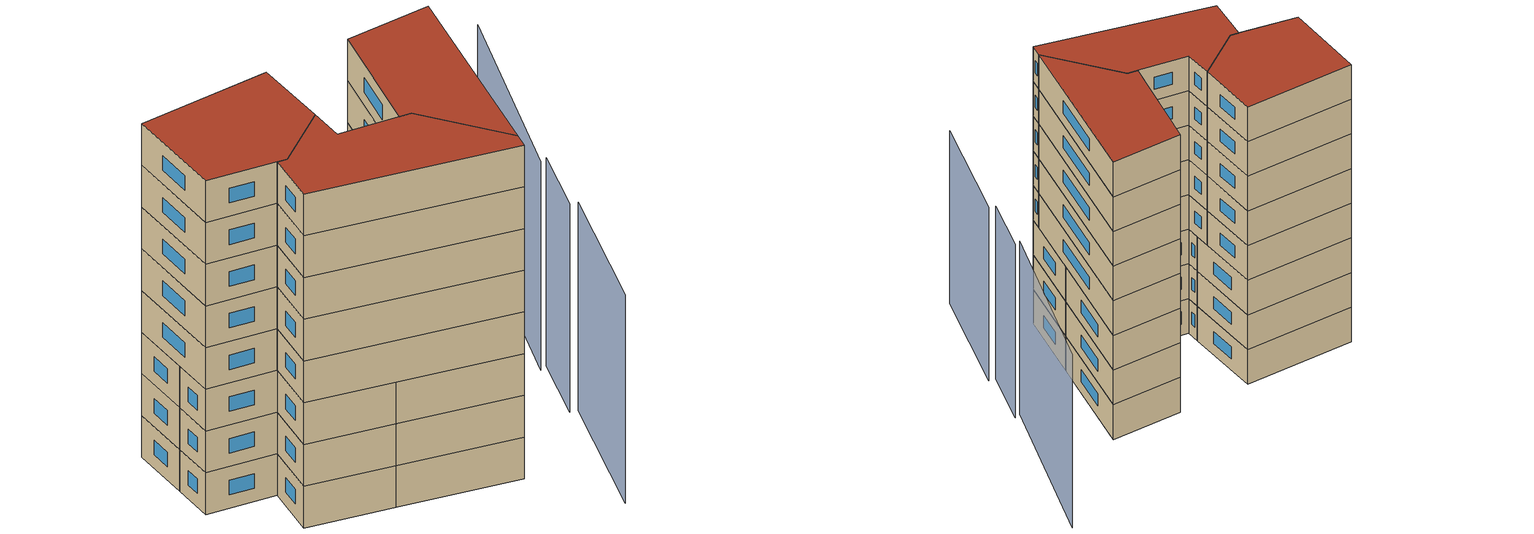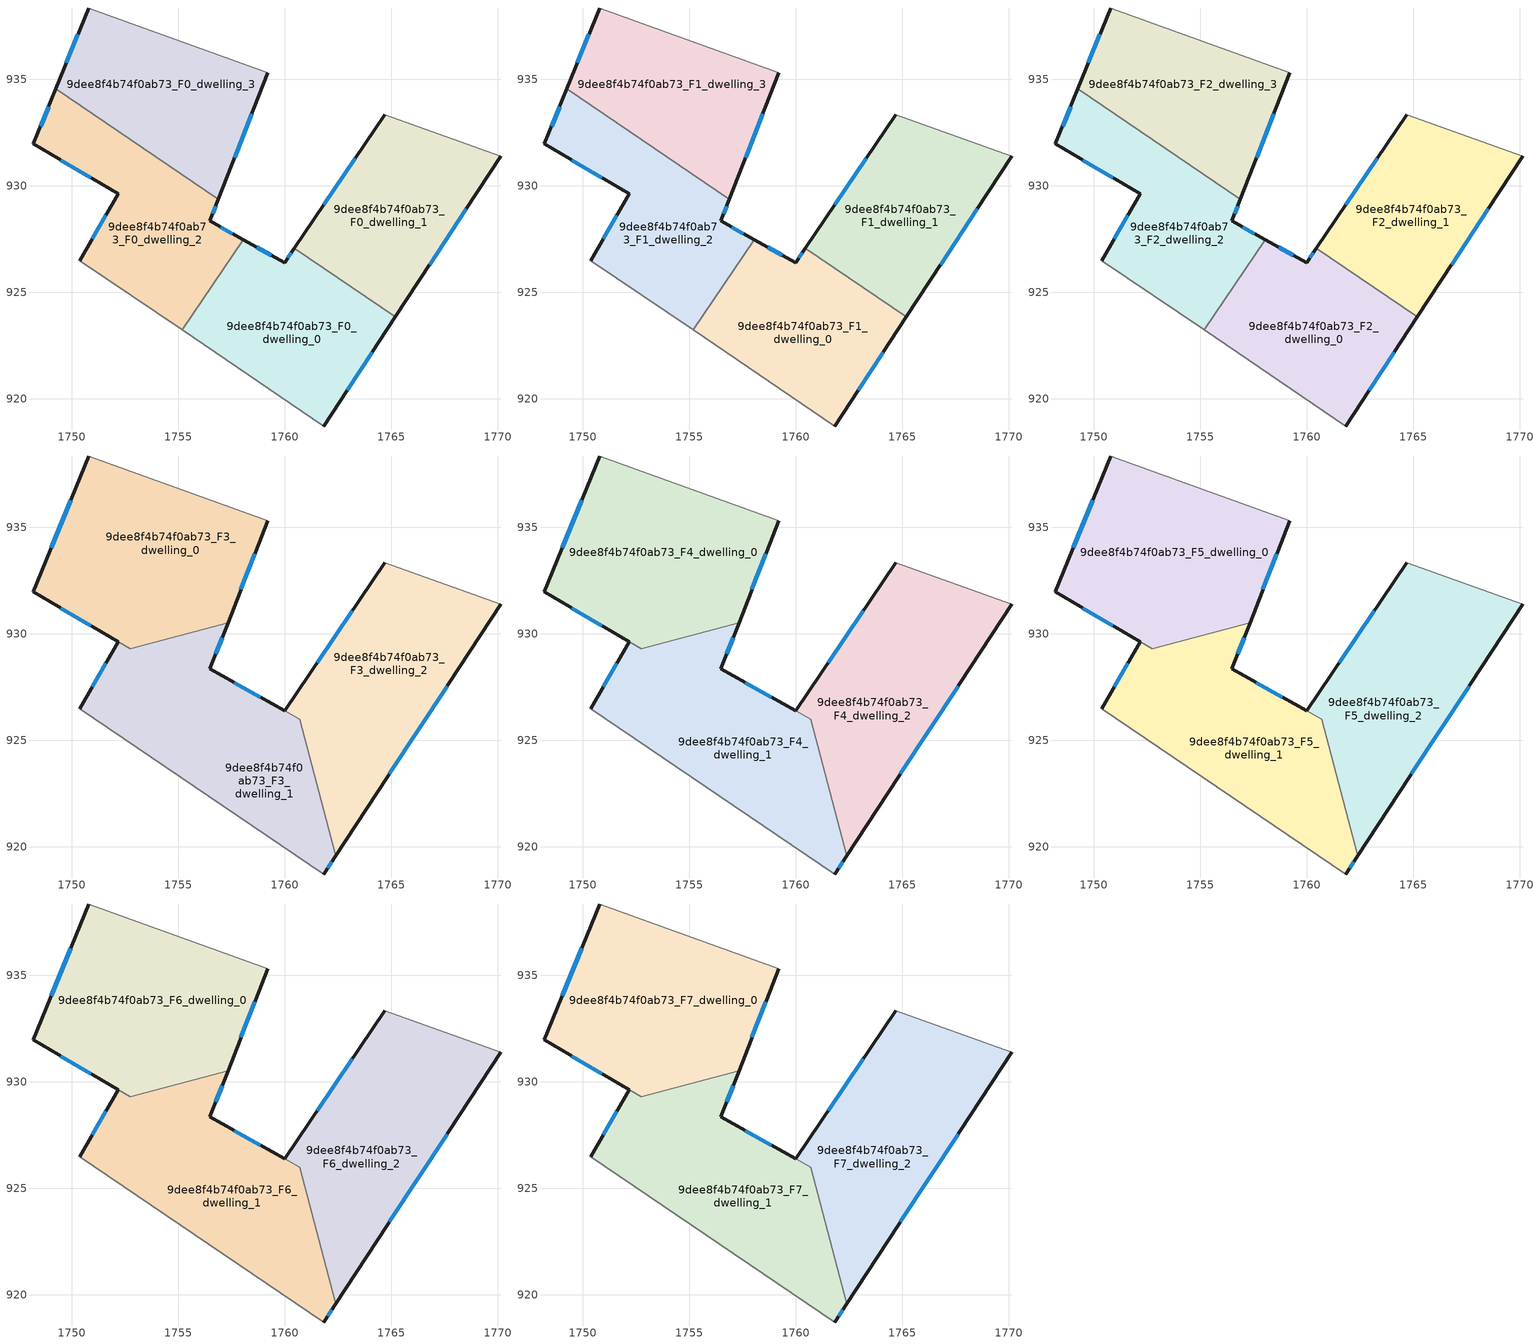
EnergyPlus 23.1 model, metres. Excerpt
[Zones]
9dee8f4b74f0ab73_F0_dwelling_0
 floor ground (EU_floor_Construction): 1765.19,923.84 1761.83,918.72 1755.17,923.23 1758.05,927.47 1759.99,926.39 1760.45,927.06 z0
 wall outside (EU_wall_Construction): 1760.45,927.06 1759.99,926.39 1758.05,927.47 / 1761.83,918.72 1765.19,923.84 z0:3
 wall adiabatic (EU_wall_Construction): 1755.17,923.23 1761.83,918.72 z0:3
 wall to 9dee8f4b74f0ab73_F0_dwelling_2 (EU_wall_Construction): 1758.05,927.47 1755.17,923.23 z0:3
 wall to 9dee8f4b74f0ab73_F0_dwelling_1 (EU_wall_Construction): 1765.19,923.85 1760.45,927.06 z0:3
 window (EU_Window_Construction): 1759.36,926.74 1758.68,927.12 / 1760.3,926.84 1760.14,926.61 / 1762.92,920.38 1764.1,922.18 z0.98:2.02
9dee8f4b74f0ab73_F0_dwelling_1
 floor ground (EU_floor_Construction): 1770.13,931.38 1765.19,923.84 1760.45,927.06 1764.69,933.34 z0
 wall outside (EU_wall_Construction): 1764.69,933.34 1760.45,927.06 / 1765.19,923.84 1770.13,931.38 z0:3
 wall adiabatic (EU_wall_Construction): 1770.13,931.38 1764.69,933.34 z0:3
 window (EU_Window_Construction): 1763.31,931.3 1761.83,929.1 / 1766.8,926.29 1768.53,928.93 z0.98:2.02
9dee8f4b74f0ab73_F0_dwelling_2
 floor ground (EU_floor_Construction): 1756.88,929.37 1756.48,928.35 1758.05,927.47 1755.17,923.23 1750.36,926.49 1752.17,929.63 1748.19,931.96 1749.24,934.55 z0
 wall outside (EU_wall_Construction): 1758.05,927.47 1756.48,928.35 1756.88,929.37 / 1749.24,934.55 1748.19,931.96 1752.17,929.63 1750.36,926.49 z0:3
 wall adiabatic (EU_wall_Construction): 1750.36,926.49 1755.17,923.23 z0:3
 wall to 9dee8f4b74f0ab73_F0_dwelling_3 (EU_wall_Construction): 1756.88,929.37 1749.24,934.55 z0:3
 window (EU_Window_Construction): 1756.61,928.68 1756.75,929.04 / 1757.54,927.75 1756.99,928.06 / 1751.58,928.6 1750.95,927.51 / 1749.49,931.2 1750.88,930.39 / 1748.9,933.71 1748.53,932.8 z0.98:2.02
9dee8f4b74f0ab73_F0_dwelling_3
 floor ground (EU_floor_Construction): 1759.2,935.32 1756.88,929.37 1749.24,934.55 1750.78,938.35 z0
 wall outside (EU_wall_Construction): 1750.78,938.35 1749.24,934.55 / 1756.88,929.37 1759.2,935.32 z0:3
 wall adiabatic (EU_wall_Construction): 1759.2,935.32 1750.78,938.35 z0:3
 window (EU_Window_Construction): 1750.28,937.11 1749.74,935.79 / 1757.64,931.3 1758.45,933.38 z0.98:2.02
9dee8f4b74f0ab73_F1_dwelling_0
 floor to 9dee8f4b74f0ab73_F0_dwelling_0 (EU_floor_Construction): 1765.19,923.84 1761.83,918.72 1755.17,923.23 1758.05,927.47 1759.99,926.39 1760.45,927.06 z3
 wall outside (EU_wall_Construction): 1760.45,927.06 1759.99,926.39 1758.05,927.47 / 1761.83,918.72 1765.19,923.84 z3:6
 wall adiabatic (EU_wall_Construction): 1755.17,923.23 1761.83,918.72 z3:6
 wall to 9dee8f4b74f0ab73_F1_dwelling_2 (EU_wall_Construction): 1758.05,927.47 1755.17,923.23 z3:6
 wall to 9dee8f4b74f0ab73_F1_dwelling_1 (EU_wall_Construction): 1765.19,923.85 1760.45,927.06 z3:6
 window (EU_Window_Construction): 1759.36,926.74 1758.68,927.12 / 1760.3,926.84 1760.14,926.61 / 1762.92,920.38 1764.1,922.18 z3.98:5.02
9dee8f4b74f0ab73_F1_dwelling_1
 floor to 9dee8f4b74f0ab73_F0_dwelling_1 (EU_floor_Construction): 1770.13,931.38 1765.19,923.84 1760.45,927.06 1764.69,933.34 z3
 wall outside (EU_wall_Construction): 1764.69,933.34 1760.45,927.06 / 1765.19,923.84 1770.13,931.38 z3:6
 wall adiabatic (EU_wall_Construction): 1770.13,931.38 1764.69,933.34 z3:6
 window (EU_Window_Construction): 1763.31,931.3 1761.83,929.1 / 1766.8,926.29 1768.53,928.93 z3.98:5.02
9dee8f4b74f0ab73_F1_dwelling_2
 floor to 9dee8f4b74f0ab73_F0_dwelling_2 (EU_floor_Construction): 1756.88,929.37 1756.48,928.35 1758.05,927.47 1755.17,923.23 1750.36,926.49 1752.17,929.63 1748.19,931.96 1749.24,934.55 z3
 wall outside (EU_wall_Construction): 1758.05,927.47 1756.48,928.35 1756.88,929.37 / 1749.24,934.55 1748.19,931.96 1752.17,929.63 1750.36,926.49 z3:6
 wall adiabatic (EU_wall_Construction): 1750.36,926.49 1755.17,923.23 z3:6
 wall to 9dee8f4b74f0ab73_F1_dwelling_3 (EU_wall_Construction): 1756.88,929.37 1749.24,934.55 z3:6
 window (EU_Window_Construction): 1756.61,928.68 1756.75,929.04 / 1757.54,927.75 1756.99,928.06 / 1751.58,928.6 1750.95,927.51 / 1749.49,931.2 1750.88,930.39 / 1748.9,933.71 1748.53,932.8 z3.98:5.02
9dee8f4b74f0ab73_F1_dwelling_3
 floor to 9dee8f4b74f0ab73_F0_dwelling_3 (EU_floor_Construction): 1759.2,935.32 1756.88,929.37 1749.24,934.55 1750.78,938.35 z3
 wall outside (EU_wall_Construction): 1750.78,938.35 1749.24,934.55 / 1756.88,929.37 1759.2,935.32 z3:6
 wall adiabatic (EU_wall_Construction): 1759.2,935.32 1750.78,938.35 z3:6
 window (EU_Window_Construction): 1750.28,937.11 1749.74,935.79 / 1757.64,931.3 1758.45,933.38 z3.98:5.02
9dee8f4b74f0ab73_F2_dwelling_0
 floor to 9dee8f4b74f0ab73_F1_dwelling_0 (EU_floor_Construction): 1765.19,923.84 1761.83,918.72 1755.17,923.23 1758.05,927.47 1759.99,926.39 1760.45,927.06 z6
 wall outside (EU_wall_Construction): 1760.45,927.06 1759.99,926.39 1758.05,927.47 / 1761.83,918.72 1765.19,923.84 z6:9
 wall adiabatic (EU_wall_Construction): 1755.17,923.23 1761.83,918.72 z6:9
 wall to 9dee8f4b74f0ab73_F2_dwelling_2 (EU_wall_Construction): 1758.05,927.47 1755.17,923.23 z6:9
 wall to 9dee8f4b74f0ab73_F2_dwelling_1 (EU_wall_Construction): 1765.19,923.85 1760.45,927.06 z6:9
 window (EU_Window_Construction): 1759.36,926.74 1758.68,927.12 / 1760.3,926.84 1760.14,926.61 / 1762.92,920.38 1764.1,922.18 z6.98:8.02
9dee8f4b74f0ab73_F2_dwelling_1
 floor to 9dee8f4b74f0ab73_F1_dwelling_1 (EU_floor_Construction): 1770.13,931.38 1765.19,923.84 1760.45,927.06 1764.69,933.34 z6
 wall outside (EU_wall_Construction): 1764.69,933.34 1760.45,927.06 / 1765.19,923.84 1770.13,931.38 z6:9
 wall adiabatic (EU_wall_Construction): 1770.13,931.38 1764.69,933.34 z6:9
 window (EU_Window_Construction): 1763.31,931.3 1761.83,929.1 / 1766.8,926.29 1768.53,928.93 z6.98:8.02
9dee8f4b74f0ab73_F2_dwelling_2
 floor to 9dee8f4b74f0ab73_F1_dwelling_2 (EU_floor_Construction): 1756.88,929.37 1756.48,928.35 1758.05,927.47 1755.17,923.23 1750.36,926.49 1752.17,929.63 1748.19,931.96 1749.24,934.55 z6
 wall outside (EU_wall_Construction): 1758.05,927.47 1756.48,928.35 1756.88,929.37 / 1749.24,934.55 1748.19,931.96 1752.17,929.63 1750.36,926.49 z6:9
 wall adiabatic (EU_wall_Construction): 1750.36,926.49 1755.17,923.23 z6:9
 wall to 9dee8f4b74f0ab73_F2_dwelling_3 (EU_wall_Construction): 1756.88,929.37 1749.24,934.55 z6:9
 window (EU_Window_Construction): 1756.61,928.68 1756.75,929.04 / 1757.54,927.75 1756.99,928.06 / 1751.58,928.6 1750.95,927.51 / 1749.49,931.2 1750.88,930.39 / 1748.9,933.71 1748.53,932.8 z6.98:8.02
9dee8f4b74f0ab73_F2_dwelling_3
 floor to 9dee8f4b74f0ab73_F1_dwelling_3 (EU_floor_Construction): 1759.2,935.32 1756.88,929.37 1749.24,934.55 1750.78,938.35 z6
 wall outside (EU_wall_Construction): 1750.78,938.35 1749.24,934.55 / 1756.88,929.37 1759.2,935.32 z6:9
 wall adiabatic (EU_wall_Construction): 1759.2,935.32 1750.78,938.35 z6:9
 window (EU_Window_Construction): 1750.28,937.11 1749.74,935.79 / 1757.64,931.3 1758.45,933.38 z6.98:8.02
9dee8f4b74f0ab73_F3_dwelling_0
 floor to 9dee8f4b74f0ab73_F2_dwelling_3 (EU_floor_Construction): 1759.2,935.32 1757.33,930.52 1755.79,930.11 1749.24,934.55 1750.78,938.35 z9
 floor to 9dee8f4b74f0ab73_F2_dwelling_2 (EU_floor_Construction): 1755.79,930.11 1752.73,929.3 1748.19,931.96 1749.24,934.55 z9
 wall outside (EU_wall_Construction): 1750.78,938.35 1748.19,931.96 1752.17,929.63 / 1757.33,930.52 1759.2,935.32 z9:12
 wall adiabatic (EU_wall_Construction): 1759.2,935.32 1750.78,938.35 z9:12
 wall to 9dee8f4b74f0ab73_F3_dwelling_1 (EU_wall_Construction): 1752.17,929.63 1752.73,929.3 1757.33,930.52 z9:12
 window (EU_Window_Construction): 1749.94,936.27 1749.03,934.04 / 1757.94,932.08 1758.59,933.76 / 1749.49,931.2 1750.88,930.39 z9.98:11.02
9dee8f4b74f0ab73_F3_dwelling_1
 floor to 9dee8f4b74f0ab73_F2_dwelling_0 (EU_floor_Construction): 1760.7,925.99 1762.4,919.58 1761.83,918.72 1755.17,923.23 1758.05,927.47 z9
 floor to 9dee8f4b74f0ab73_F2_dwelling_2 (EU_floor_Construction): 1756.88,929.37 1756.48,928.35 1758.05,927.47 1755.17,923.23 1750.36,926.49 1752.17,929.63 1752.73,929.3 1755.79,930.11 z9
 floor to 9dee8f4b74f0ab73_F2_dwelling_3 (EU_floor_Construction): 1757.33,930.52 1756.88,929.37 1755.79,930.11 z9
 wall outside (EU_wall_Construction): 1761.83,918.72 1762.4,919.58 / 1752.17,929.63 1750.36,926.49 / 1759.99,926.39 1756.48,928.35 1757.33,930.52 z9:12
 wall adiabatic (EU_wall_Construction): 1750.36,926.49 1761.83,918.72 z9:12
 wall to 9dee8f4b74f0ab73_F3_dwelling_2 (EU_wall_Construction): 1762.4,919.58 1760.7,925.99 1759.99,926.39 z9:12
 window (EU_Window_Construction): 1756.76,929.05 1757.05,929.81 / 1762.02,919 1762.21,919.3 / 1751.58,928.6 1750.95,927.51 / 1758.85,927.02 1757.62,927.71 z9.98:11.02
9dee8f4b74f0ab73_F3_dwelling_2
 floor to 9dee8f4b74f0ab73_F2_dwelling_0 (EU_floor_Construction): 1765.19,923.85 1762.4,919.58 1760.7,925.99 1759.99,926.39 1760.45,927.06 z9
 floor to 9dee8f4b74f0ab73_F2_dwelling_1 (EU_floor_Construction): 1770.13,931.38 1765.19,923.85 1760.45,927.06 1764.69,933.34 z9
 wall outside (EU_wall_Construction): 1764.69,933.34 1759.99,926.39 / 1762.4,919.58 1770.13,931.38 z9:12
 wall adiabatic (EU_wall_Construction): 1770.13,931.38 1764.69,933.34 z9:12
 window (EU_Window_Construction): 1763.16,931.08 1761.52,928.65 / 1764.91,923.42 1767.62,927.54 z9.98:11.02
9dee8f4b74f0ab73_F4_dwelling_0
 floor to 9dee8f4b74f0ab73_F3_dwelling_0 (EU_floor_Construction): 1759.2,935.32 1757.33,930.52 1752.73,929.3 1748.19,931.96 1750.78,938.35 z12
 wall outside (EU_wall_Construction): 1750.78,938.35 1748.19,931.96 1752.17,929.63 / 1757.33,930.52 1759.2,935.32 z12:15
 wall adiabatic (EU_wall_Construction): 1759.2,935.32 1750.78,938.35 z12:15
 wall to 9dee8f4b74f0ab73_F4_dwelling_1 (EU_wall_Construction): 1752.17,929.63 1752.73,929.3 1757.33,930.52 z12:15
 window (EU_Window_Construction): 1749.94,936.27 1749.03,934.04 / 1757.94,932.08 1758.59,933.76 / 1749.49,931.2 1750.88,930.39 z12.98:14.02
9dee8f4b74f0ab73_F4_dwelling_1
 floor to 9dee8f4b74f0ab73_F3_dwelling_1 (EU_floor_Construction): 1760.7,925.99 1762.4,919.58 1761.83,918.72 1750.36,926.49 1752.17,929.63 1752.73,929.3 1757.33,930.52 1756.48,928.35 z12
 wall outside (EU_wall_Construction): 1761.83,918.72 1762.4,919.58 / 1752.17,929.63 1750.36,926.49 / 1759.99,926.39 1756.48,928.35 1757.33,930.52 z12:15
 wall adiabatic (EU_wall_Construction): 1750.36,926.49 1761.83,918.72 z12:15
 wall to 9dee8f4b74f0ab73_F4_dwelling_2 (EU_wall_Construction): 1762.4,919.58 1760.7,925.99 1759.99,926.39 z12:15
 window (EU_Window_Construction): 1756.76,929.05 1757.05,929.81 / 1762.02,919 1762.21,919.3 / 1751.58,928.6 1750.95,927.51 / 1758.85,927.02 1757.62,927.71 z12.98:14.02
9dee8f4b74f0ab73_F4_dwelling_2
 floor to 9dee8f4b74f0ab73_F3_dwelling_2 (EU_floor_Construction): 1770.13,931.38 1762.4,919.58 1760.7,925.99 1759.99,926.39 1764.69,933.34 z12
 wall outside (EU_wall_Construction): 1764.69,933.34 1759.99,926.39 / 1762.4,919.58 1770.13,931.38 z12:15
 wall adiabatic (EU_wall_Construction): 1770.13,931.38 1764.69,933.34 z12:15
 window (EU_Window_Construction): 1763.16,931.08 1761.52,928.65 / 1764.91,923.42 1767.62,927.54 z12.98:14.02
9dee8f4b74f0ab73_F5_dwelling_0
 floor to 9dee8f4b74f0ab73_F4_dwelling_0 (EU_floor_Construction): 1759.2,935.32 1757.33,930.52 1752.73,929.3 1748.19,931.96 1750.78,938.35 z15
 wall outside (EU_wall_Construction): 1750.78,938.35 1748.19,931.96 1752.17,929.63 / 1757.33,930.52 1759.2,935.32 z15:18
 wall adiabatic (EU_wall_Construction): 1759.2,935.32 1750.78,938.35 z15:18
 wall to 9dee8f4b74f0ab73_F5_dwelling_1 (EU_wall_Construction): 1752.17,929.63 1752.73,929.3 1757.33,930.52 z15:18
 window (EU_Window_Construction): 1749.94,936.27 1749.03,934.04 / 1757.94,932.08 1758.59,933.76 / 1749.49,931.2 1750.88,930.39 z15.98:17.02
9dee8f4b74f0ab73_F5_dwelling_1
 floor to 9dee8f4b74f0ab73_F4_dwelling_1 (EU_floor_Construction): 1760.7,925.99 1762.4,919.58 1761.83,918.72 1750.36,926.49 1752.17,929.63 1752.73,929.3 1757.33,930.52 1756.48,928.35 z15
 wall outside (EU_wall_Construction): 1761.83,918.72 1762.4,919.58 / 1752.17,929.63 1750.36,926.49 / 1759.99,926.39 1756.48,928.35 1757.33,930.52 z15:18
 wall adiabatic (EU_wall_Construction): 1750.36,926.49 1761.83,918.72 z15:18
 wall to 9dee8f4b74f0ab73_F5_dwelling_2 (EU_wall_Construction): 1762.4,919.58 1760.7,925.99 1759.99,926.39 z15:18
 window (EU_Window_Construction): 1756.76,929.05 1757.05,929.81 / 1762.02,919 1762.21,919.3 / 1751.58,928.6 1750.95,927.51 / 1758.85,927.02 1757.62,927.71 z15.98:17.02
9dee8f4b74f0ab73_F5_dwelling_2
 floor to 9dee8f4b74f0ab73_F4_dwelling_2 (EU_floor_Construction): 1770.13,931.38 1762.4,919.58 1760.7,925.99 1759.99,926.39 1764.69,933.34 z15
 wall outside (EU_wall_Construction): 1764.69,933.34 1759.99,926.39 / 1762.4,919.58 1770.13,931.38 z15:18
 wall adiabatic (EU_wall_Construction): 1770.13,931.38 1764.69,933.34 z15:18
 window (EU_Window_Construction): 1763.16,931.08 1761.52,928.65 / 1764.91,923.42 1767.62,927.54 z15.98:17.02
9dee8f4b74f0ab73_F6_dwelling_0
 floor to 9dee8f4b74f0ab73_F5_dwelling_0 (EU_floor_Construction): 1759.2,935.32 1757.33,930.52 1752.73,929.3 1748.19,931.96 1750.78,938.35 z18
 wall outside (EU_wall_Construction): 1750.78,938.35 1748.19,931.96 1752.17,929.63 / 1757.33,930.52 1759.2,935.32 z18:21
 wall adiabatic (EU_wall_Construction): 1759.2,935.32 1750.78,938.35 z18:21
 wall to 9dee8f4b74f0ab73_F6_dwelling_1 (EU_wall_Construction): 1752.17,929.63 1752.73,929.3 1757.33,930.52 z18:21
 window (EU_Window_Construction): 1749.94,936.27 1749.03,934.04 / 1757.94,932.08 1758.59,933.76 / 1749.49,931.2 1750.88,930.39 z18.98:20.02
9dee8f4b74f0ab73_F6_dwelling_1
 floor to 9dee8f4b74f0ab73_F5_dwelling_1 (EU_floor_Construction): 1760.7,925.99 1762.4,919.58 1761.83,918.72 1750.36,926.49 1752.17,929.63 1752.73,929.3 1757.33,930.52 1756.48,928.35 z18
 wall outside (EU_wall_Construction): 1761.83,918.72 1762.4,919.58 / 1752.17,929.63 1750.36,926.49 / 1759.99,926.39 1756.48,928.35 1757.33,930.52 z18:21
 wall adiabatic (EU_wall_Construction): 1750.36,926.49 1761.83,918.72 z18:21
 wall to 9dee8f4b74f0ab73_F6_dwelling_2 (EU_wall_Construction): 1762.4,919.58 1760.7,925.99 1759.99,926.39 z18:21
 window (EU_Window_Construction): 1756.76,929.05 1757.05,929.81 / 1762.02,919 1762.21,919.3 / 1751.58,928.6 1750.95,927.51 / 1758.85,927.02 1757.62,927.71 z18.98:20.02
9dee8f4b74f0ab73_F6_dwelling_2
 floor to 9dee8f4b74f0ab73_F5_dwelling_2 (EU_floor_Construction): 1770.13,931.38 1762.4,919.58 1760.7,925.99 1759.99,926.39 1764.69,933.34 z18
 wall outside (EU_wall_Construction): 1764.69,933.34 1759.99,926.39 / 1762.4,919.58 1770.13,931.38 z18:21
 wall adiabatic (EU_wall_Construction): 1770.13,931.38 1764.69,933.34 z18:21
 window (EU_Window_Construction): 1763.16,931.08 1761.52,928.65 / 1764.91,923.42 1767.62,927.54 z18.98:20.02
9dee8f4b74f0ab73_F7_dwelling_0
 floor to 9dee8f4b74f0ab73_F6_dwelling_0 (EU_floor_Construction): 1759.2,935.32 1757.33,930.52 1752.73,929.3 1748.19,931.96 1750.78,938.35 z21
 wall outside (EU_wall_Construction): 1750.78,938.35 1748.19,931.96 1752.17,929.63 / 1757.33,930.52 1759.2,935.32 z21:24
 wall adiabatic (EU_wall_Construction): 1759.2,935.32 1750.78,938.35 z21:24
 wall to 9dee8f4b74f0ab73_F7_dwelling_1 (EU_wall_Construction): 1752.17,929.63 1752.73,929.3 1757.33,930.52 z21:24
 window (EU_Window_Construction): 1749.94,936.27 1749.03,934.04 / 1757.94,932.08 1758.59,933.76 / 1749.49,931.2 1750.88,930.39 z21.98:23.02
 roof outside (EU_roof_Construction): 1757.33,930.52 1759.2,935.32 1750.78,938.35 1748.19,931.96 1752.73,929.3 z24
9dee8f4b74f0ab73_F7_dwelling_1
 floor to 9dee8f4b74f0ab73_F6_dwelling_1 (EU_floor_Construction): 1760.7,925.99 1762.4,919.58 1761.83,918.72 1750.36,926.49 1752.17,929.63 1752.73,929.3 1757.33,930.52 1756.48,928.35 z21
 wall outside (EU_wall_Construction): 1761.83,918.72 1762.4,919.58 / 1752.17,929.63 1750.36,926.49 / 1759.99,926.39 1756.48,928.35 1757.33,930.52 z21:24
 wall adiabatic (EU_wall_Construction): 1750.36,926.49 1761.83,918.72 z21:24
 wall to 9dee8f4b74f0ab73_F7_dwelling_2 (EU_wall_Construction): 1762.4,919.58 1760.7,925.99 1759.99,926.39 z21:24
 window (EU_Window_Construction): 1756.76,929.05 1757.05,929.81 / 1762.02,919 1762.21,919.3 / 1751.58,928.6 1750.95,927.51 / 1758.85,927.02 1757.62,927.71 z21.98:23.02
 roof outside (EU_roof_Construction): 1761.83,918.72 1762.4,919.58 1760.7,925.99 1756.48,928.35 1757.33,930.52 1752.73,929.3 1752.17,929.63 1750.36,926.49 z24
9dee8f4b74f0ab73_F7_dwelling_2
 floor to 9dee8f4b74f0ab73_F6_dwelling_2 (EU_floor_Construction): 1770.13,931.38 1762.4,919.58 1760.7,925.99 1759.99,926.39 1764.69,933.34 z21
 wall outside (EU_wall_Construction): 1764.69,933.34 1759.99,926.39 / 1762.4,919.58 1770.13,931.38 z21:24
 wall adiabatic (EU_wall_Construction): 1770.13,931.38 1764.69,933.34 z21:24
 window (EU_Window_Construction): 1763.16,931.08 1761.52,928.65 / 1764.91,923.42 1767.62,927.54 z21.98:23.02
 roof outside (EU_roof_Construction): 1762.4,919.58 1770.13,931.38 1764.69,933.34 1759.99,926.39 1760.7,925.99 z24
shading: 1763.2,912.46 1769.27,920.08 / 1768.88,920.38 1771.9,924.17 / 1771.38,924.21 1780.61,935.15 z0:15
[Building]
EU S2 Campaign: North Axis=0; Terrain=City; Solar Distribution=FullExterior
[Site:Location]
Bologna: Latitude=44.5; Longitude=11.25; Time Zone=1; Elevation=37
[SizingPeriod:WeatherFileDays]
AnnualSizingPeriod: Begin Month=1; Begin Day of Month=1; End Month=12; End Day of Month=31; Day of Week for Start Day=Monday; Use Weather File Daylight Saving Period=No; Use Weather File Rain and Snow Indicators=No
[MATERIAL]
EU_InternalMass_Material: Roughness=MediumRough; Thickness=0.1; Conductivity=1; Density=1800; Specific Heat=900; Thermal Absorptance=0.9; Solar Absorptance=0.7; Visible Absorptance=0.7
[MATERIAL:NOMASS] Roughness=MediumRough; Thermal Absorptance=0.9; Solar Absorptance=0.7; Visible Absorptance=0.7
Name | Thermal Resistance
EU_wall_NoMass | 0.905828
EU_roof_NoMass | 0.37593
EU_floor_NoMass | 0.67114
[WINDOWMATERIAL:SIMPLEGLAZINGSYSTEM]
EU_Window_SimpleGlazing: UFactor=4.52486; Solar Heat Gain Coefficient=0.85; Visible Transmittance=0.85
[CONSTRUCTION]
EU_wall_Construction: EU_wall_NoMass
EU_roof_Construction: EU_roof_NoMass
EU_floor_Construction: EU_floor_NoMass
EU_Window_Construction: EU_Window_SimpleGlazing
EU_InternalMass_Construction: EU_InternalMass_Material
[ZONE] Type=1; Multiplier=1; Ceiling Height=autocalculate; Floor Area=autocalculate; Part of Total Floor Area=Yes
Name | Volume
9dee8f4b74f0ab73_F0_dwelling_0 | 141.07
9dee8f4b74f0ab73_F1_dwelling_0; 9dee8f4b74f0ab73_F2_dwelling_0 | 141.071
9dee8f4b74f0ab73_F3_dwelling_0 | 188.84
9dee8f4b74f0ab73_F4_dwelling_0; 9dee8f4b74f0ab73_F5_dwelling_0; 9dee8f4b74f0ab73_F6_dwelling_0; 9dee8f4b74f0ab73_F7_dwelling_0 | 188.842
9dee8f4b74f0ab73_F0_dwelling_1 | 141.077
9dee8f4b74f0ab73_F1_dwelling_1; 9dee8f4b74f0ab73_F2_dwelling_1 | 141.078
9dee8f4b74f0ab73_F3_dwelling_1 | 189.152
9dee8f4b74f0ab73_F4_dwelling_1; 9dee8f4b74f0ab73_F5_dwelling_1; 9dee8f4b74f0ab73_F6_dwelling_1; 9dee8f4b74f0ab73_F7_dwelling_1 | 189.155
9dee8f4b74f0ab73_F0_dwelling_2 | 141.082
9dee8f4b74f0ab73_F1_dwelling_2; 9dee8f4b74f0ab73_F2_dwelling_2 | 141.083
9dee8f4b74f0ab73_F3_dwelling_2 | 186.283
9dee8f4b74f0ab73_F4_dwelling_2; 9dee8f4b74f0ab73_F5_dwelling_2; 9dee8f4b74f0ab73_F6_dwelling_2; 9dee8f4b74f0ab73_F7_dwelling_2 | 186.288
9dee8f4b74f0ab73_F0_dwelling_3; 9dee8f4b74f0ab73_F1_dwelling_3; 9dee8f4b74f0ab73_F2_dwelling_3 | 141.065
[INTERNALMASS] Construction=EU_InternalMass_Construction
Name | Zone or ZoneList | Surface Area
9dee8f4b74f0ab73_F0_dwelling_0_EU_InternalMass | 9dee8f4b74f0ab73_F0_dwelling_0 | 47.0236
9dee8f4b74f0ab73_F0_dwelling_1_EU_InternalMass | 9dee8f4b74f0ab73_F0_dwelling_1 | 47.0257
9dee8f4b74f0ab73_F0_dwelling_2_EU_InternalMass | 9dee8f4b74f0ab73_F0_dwelling_2 | 47.0271
9dee8f4b74f0ab73_F0_dwelling_3_EU_InternalMass | 9dee8f4b74f0ab73_F0_dwelling_3 | 47.0217
9dee8f4b74f0ab73_F1_dwelling_0_EU_InternalMass | 9dee8f4b74f0ab73_F1_dwelling_0 | 47.0236
9dee8f4b74f0ab73_F1_dwelling_1_EU_InternalMass | 9dee8f4b74f0ab73_F1_dwelling_1 | 47.0257
9dee8f4b74f0ab73_F1_dwelling_2_EU_InternalMass | 9dee8f4b74f0ab73_F1_dwelling_2 | 47.0271
9dee8f4b74f0ab73_F1_dwelling_3_EU_InternalMass | 9dee8f4b74f0ab73_F1_dwelling_3 | 47.0217
9dee8f4b74f0ab73_F2_dwelling_0_EU_InternalMass | 9dee8f4b74f0ab73_F2_dwelling_0 | 47.0236
9dee8f4b74f0ab73_F2_dwelling_1_EU_InternalMass | 9dee8f4b74f0ab73_F2_dwelling_1 | 47.0257
9dee8f4b74f0ab73_F2_dwelling_2_EU_InternalMass | 9dee8f4b74f0ab73_F2_dwelling_2 | 47.0271
9dee8f4b74f0ab73_F2_dwelling_3_EU_InternalMass | 9dee8f4b74f0ab73_F2_dwelling_3 | 47.0217
9dee8f4b74f0ab73_F3_dwelling_0_EU_InternalMass | 9dee8f4b74f0ab73_F3_dwelling_0 | 62.9474
9dee8f4b74f0ab73_F3_dwelling_1_EU_InternalMass | 9dee8f4b74f0ab73_F3_dwelling_1 | 63.059
9dee8f4b74f0ab73_F3_dwelling_2_EU_InternalMass | 9dee8f4b74f0ab73_F3_dwelling_2 | 62.0977
9dee8f4b74f0ab73_F4_dwelling_0_EU_InternalMass | 9dee8f4b74f0ab73_F4_dwelling_0 | 62.9474
9dee8f4b74f0ab73_F4_dwelling_1_EU_InternalMass | 9dee8f4b74f0ab73_F4_dwelling_1 | 63.059
9dee8f4b74f0ab73_F4_dwelling_2_EU_InternalMass | 9dee8f4b74f0ab73_F4_dwelling_2 | 62.0977
9dee8f4b74f0ab73_F5_dwelling_0_EU_InternalMass | 9dee8f4b74f0ab73_F5_dwelling_0 | 62.9474
9dee8f4b74f0ab73_F5_dwelling_1_EU_InternalMass | 9dee8f4b74f0ab73_F5_dwelling_1 | 63.059
9dee8f4b74f0ab73_F5_dwelling_2_EU_InternalMass | 9dee8f4b74f0ab73_F5_dwelling_2 | 62.0977
9dee8f4b74f0ab73_F6_dwelling_0_EU_InternalMass | 9dee8f4b74f0ab73_F6_dwelling_0 | 62.9474
9dee8f4b74f0ab73_F6_dwelling_1_EU_InternalMass | 9dee8f4b74f0ab73_F6_dwelling_1 | 63.059
9dee8f4b74f0ab73_F6_dwelling_2_EU_InternalMass | 9dee8f4b74f0ab73_F6_dwelling_2 | 62.0977
9dee8f4b74f0ab73_F7_dwelling_0_EU_InternalMass | 9dee8f4b74f0ab73_F7_dwelling_0 | 62.9474
9dee8f4b74f0ab73_F7_dwelling_1_EU_InternalMass | 9dee8f4b74f0ab73_F7_dwelling_1 | 63.059
9dee8f4b74f0ab73_F7_dwelling_2_EU_InternalMass | 9dee8f4b74f0ab73_F7_dwelling_2 | 62.0977
[OTHEREQUIPMENT] Fuel Type=Electricity; Design Level Calculation Method=Watts/Area; Power per Zone Floor Area=1; Fraction Latent=0; Fraction Radiant=0; Fraction Lost=0; Carbon Dioxide Generation Rate=0; EndUse Subcategory=EU_Step8_InternalGains
Name | Zone or ZoneList or Space or SpaceList | Schedule
EU_Step8_InternalGain_9dee8f4b74f0ab73_F0_dwelling_0_f000 | 9dee8f4b74f0ab73_F0_dwelling_0 | EU_Step8_GainSchedule_9dee8f4b74f0ab73_F0_dwelling_0_f000
EU_Step8_InternalGain_9dee8f4b74f0ab73_F0_dwelling_1_f000 | 9dee8f4b74f0ab73_F0_dwelling_1 | EU_Step8_GainSchedule_9dee8f4b74f0ab73_F0_dwelling_1_f000
EU_Step8_InternalGain_9dee8f4b74f0ab73_F0_dwelling_2_f000 | 9dee8f4b74f0ab73_F0_dwelling_2 | EU_Step8_GainSchedule_9dee8f4b74f0ab73_F0_dwelling_2_f000
EU_Step8_InternalGain_9dee8f4b74f0ab73_F0_dwelling_3_f000 | 9dee8f4b74f0ab73_F0_dwelling_3 | EU_Step8_GainSchedule_9dee8f4b74f0ab73_F0_dwelling_3_f000
EU_Step8_InternalGain_9dee8f4b74f0ab73_F1_dwelling_0_f000 | 9dee8f4b74f0ab73_F1_dwelling_0 | EU_Step8_GainSchedule_9dee8f4b74f0ab73_F1_dwelling_0_f000
EU_Step8_InternalGain_9dee8f4b74f0ab73_F1_dwelling_1_f000 | 9dee8f4b74f0ab73_F1_dwelling_1 | EU_Step8_GainSchedule_9dee8f4b74f0ab73_F1_dwelling_1_f000
EU_Step8_InternalGain_9dee8f4b74f0ab73_F1_dwelling_2_f000 | 9dee8f4b74f0ab73_F1_dwelling_2 | EU_Step8_GainSchedule_9dee8f4b74f0ab73_F1_dwelling_2_f000
EU_Step8_InternalGain_9dee8f4b74f0ab73_F1_dwelling_3_f000 | 9dee8f4b74f0ab73_F1_dwelling_3 | EU_Step8_GainSchedule_9dee8f4b74f0ab73_F1_dwelling_3_f000
EU_Step8_InternalGain_9dee8f4b74f0ab73_F2_dwelling_0_f000 | 9dee8f4b74f0ab73_F2_dwelling_0 | EU_Step8_GainSchedule_9dee8f4b74f0ab73_F2_dwelling_0_f000
EU_Step8_InternalGain_9dee8f4b74f0ab73_F2_dwelling_1_f000 | 9dee8f4b74f0ab73_F2_dwelling_1 | EU_Step8_GainSchedule_9dee8f4b74f0ab73_F2_dwelling_1_f000
EU_Step8_InternalGain_9dee8f4b74f0ab73_F2_dwelling_2_f000 | 9dee8f4b74f0ab73_F2_dwelling_2 | EU_Step8_GainSchedule_9dee8f4b74f0ab73_F2_dwelling_2_f000
EU_Step8_InternalGain_9dee8f4b74f0ab73_F2_dwelling_3_f000 | 9dee8f4b74f0ab73_F2_dwelling_3 | EU_Step8_GainSchedule_9dee8f4b74f0ab73_F2_dwelling_3_f000
EU_Step8_InternalGain_9dee8f4b74f0ab73_F3_dwelling_0_f000 | 9dee8f4b74f0ab73_F3_dwelling_0 | EU_Step8_GainSchedule_9dee8f4b74f0ab73_F3_dwelling_0_f000
EU_Step8_InternalGain_9dee8f4b74f0ab73_F3_dwelling_1_f000 | 9dee8f4b74f0ab73_F3_dwelling_1 | EU_Step8_GainSchedule_9dee8f4b74f0ab73_F3_dwelling_1_f000
EU_Step8_InternalGain_9dee8f4b74f0ab73_F3_dwelling_2_f000 | 9dee8f4b74f0ab73_F3_dwelling_2 | EU_Step8_GainSchedule_9dee8f4b74f0ab73_F3_dwelling_2_f000
EU_Step8_InternalGain_9dee8f4b74f0ab73_F4_dwelling_0_f000 | 9dee8f4b74f0ab73_F4_dwelling_0 | EU_Step8_GainSchedule_9dee8f4b74f0ab73_F4_dwelling_0_f000
EU_Step8_InternalGain_9dee8f4b74f0ab73_F4_dwelling_1_f000 | 9dee8f4b74f0ab73_F4_dwelling_1 | EU_Step8_GainSchedule_9dee8f4b74f0ab73_F4_dwelling_1_f000
EU_Step8_InternalGain_9dee8f4b74f0ab73_F4_dwelling_2_f000 | 9dee8f4b74f0ab73_F4_dwelling_2 | EU_Step8_GainSchedule_9dee8f4b74f0ab73_F4_dwelling_2_f000
EU_Step8_InternalGain_9dee8f4b74f0ab73_F5_dwelling_0_f000 | 9dee8f4b74f0ab73_F5_dwelling_0 | EU_Step8_GainSchedule_9dee8f4b74f0ab73_F5_dwelling_0_f000
EU_Step8_InternalGain_9dee8f4b74f0ab73_F5_dwelling_1_f000 | 9dee8f4b74f0ab73_F5_dwelling_1 | EU_Step8_GainSchedule_9dee8f4b74f0ab73_F5_dwelling_1_f000
EU_Step8_InternalGain_9dee8f4b74f0ab73_F5_dwelling_2_f000 | 9dee8f4b74f0ab73_F5_dwelling_2 | EU_Step8_GainSchedule_9dee8f4b74f0ab73_F5_dwelling_2_f000
EU_Step8_InternalGain_9dee8f4b74f0ab73_F6_dwelling_0_f000 | 9dee8f4b74f0ab73_F6_dwelling_0 | EU_Step8_GainSchedule_9dee8f4b74f0ab73_F6_dwelling_0_f000
EU_Step8_InternalGain_9dee8f4b74f0ab73_F6_dwelling_1_f000 | 9dee8f4b74f0ab73_F6_dwelling_1 | EU_Step8_GainSchedule_9dee8f4b74f0ab73_F6_dwelling_1_f000
EU_Step8_InternalGain_9dee8f4b74f0ab73_F6_dwelling_2_f000 | 9dee8f4b74f0ab73_F6_dwelling_2 | EU_Step8_GainSchedule_9dee8f4b74f0ab73_F6_dwelling_2_f000
EU_Step8_InternalGain_9dee8f4b74f0ab73_F7_dwelling_0_f000 | 9dee8f4b74f0ab73_F7_dwelling_0 | EU_Step8_GainSchedule_9dee8f4b74f0ab73_F7_dwelling_0_f000
EU_Step8_InternalGain_9dee8f4b74f0ab73_F7_dwelling_1_f000 | 9dee8f4b74f0ab73_F7_dwelling_1 | EU_Step8_GainSchedule_9dee8f4b74f0ab73_F7_dwelling_1_f000
EU_Step8_InternalGain_9dee8f4b74f0ab73_F7_dwelling_2_f000 | 9dee8f4b74f0ab73_F7_dwelling_2 | EU_Step8_GainSchedule_9dee8f4b74f0ab73_F7_dwelling_2_f000
[ZONEVENTILATION:DESIGNFLOWRATE] Schedule=EU_AlwaysOn; Design Flow Rate Calculation Method=AirChanges/Hour; Air Changes per Hour=0.73129; Ventilation Type=Natural; Fan Pressure Rise=0; Fan Total Efficiency=1; Constant Term Coefficient=1; Temperature Term Coefficient=0; Velocity Term Coefficient=0; Velocity Squared Term Coefficient=0; Minimum Indoor Temperature=-100; Maximum Indoor Temperature=100; Delta Temperature=-100; Minimum Outdoor Temperature=-100; Maximum Outdoor Temperature=100; Maximum Wind Speed=40
Name | Zone or ZoneList or Space or SpaceList
EU_ConstantAir_9dee8f4b74f0ab73_F0_dwelling_0 | 9dee8f4b74f0ab73_F0_dwelling_0
EU_ConstantAir_9dee8f4b74f0ab73_F0_dwelling_1 | 9dee8f4b74f0ab73_F0_dwelling_1
EU_ConstantAir_9dee8f4b74f0ab73_F0_dwelling_2 | 9dee8f4b74f0ab73_F0_dwelling_2
EU_ConstantAir_9dee8f4b74f0ab73_F0_dwelling_3 | 9dee8f4b74f0ab73_F0_dwelling_3
EU_ConstantAir_9dee8f4b74f0ab73_F1_dwelling_0 | 9dee8f4b74f0ab73_F1_dwelling_0
EU_ConstantAir_9dee8f4b74f0ab73_F1_dwelling_1 | 9dee8f4b74f0ab73_F1_dwelling_1
EU_ConstantAir_9dee8f4b74f0ab73_F1_dwelling_2 | 9dee8f4b74f0ab73_F1_dwelling_2
EU_ConstantAir_9dee8f4b74f0ab73_F1_dwelling_3 | 9dee8f4b74f0ab73_F1_dwelling_3
EU_ConstantAir_9dee8f4b74f0ab73_F2_dwelling_0 | 9dee8f4b74f0ab73_F2_dwelling_0
EU_ConstantAir_9dee8f4b74f0ab73_F2_dwelling_1 | 9dee8f4b74f0ab73_F2_dwelling_1
EU_ConstantAir_9dee8f4b74f0ab73_F2_dwelling_2 | 9dee8f4b74f0ab73_F2_dwelling_2
EU_ConstantAir_9dee8f4b74f0ab73_F2_dwelling_3 | 9dee8f4b74f0ab73_F2_dwelling_3
EU_ConstantAir_9dee8f4b74f0ab73_F3_dwelling_0 | 9dee8f4b74f0ab73_F3_dwelling_0
EU_ConstantAir_9dee8f4b74f0ab73_F3_dwelling_1 | 9dee8f4b74f0ab73_F3_dwelling_1
EU_ConstantAir_9dee8f4b74f0ab73_F3_dwelling_2 | 9dee8f4b74f0ab73_F3_dwelling_2
EU_ConstantAir_9dee8f4b74f0ab73_F4_dwelling_0 | 9dee8f4b74f0ab73_F4_dwelling_0
EU_ConstantAir_9dee8f4b74f0ab73_F4_dwelling_1 | 9dee8f4b74f0ab73_F4_dwelling_1
EU_ConstantAir_9dee8f4b74f0ab73_F4_dwelling_2 | 9dee8f4b74f0ab73_F4_dwelling_2
EU_ConstantAir_9dee8f4b74f0ab73_F5_dwelling_0 | 9dee8f4b74f0ab73_F5_dwelling_0
EU_ConstantAir_9dee8f4b74f0ab73_F5_dwelling_1 | 9dee8f4b74f0ab73_F5_dwelling_1
EU_ConstantAir_9dee8f4b74f0ab73_F5_dwelling_2 | 9dee8f4b74f0ab73_F5_dwelling_2
EU_ConstantAir_9dee8f4b74f0ab73_F6_dwelling_0 | 9dee8f4b74f0ab73_F6_dwelling_0
EU_ConstantAir_9dee8f4b74f0ab73_F6_dwelling_1 | 9dee8f4b74f0ab73_F6_dwelling_1
EU_ConstantAir_9dee8f4b74f0ab73_F6_dwelling_2 | 9dee8f4b74f0ab73_F6_dwelling_2
EU_ConstantAir_9dee8f4b74f0ab73_F7_dwelling_0 | 9dee8f4b74f0ab73_F7_dwelling_0
EU_ConstantAir_9dee8f4b74f0ab73_F7_dwelling_1 | 9dee8f4b74f0ab73_F7_dwelling_1
EU_ConstantAir_9dee8f4b74f0ab73_F7_dwelling_2 | 9dee8f4b74f0ab73_F7_dwelling_2
[HVACTEMPLATE:THERMOSTAT] Constant Heating Setpoint=20; Constant Cooling Setpoint=50
EU_HeatOnly_9dee8f4b74f0ab73_F0_dwelling_0; EU_HeatOnly_9dee8f4b74f0ab73_F0_dwelling_1; EU_HeatOnly_9dee8f4b74f0ab73_F0_dwelling_2; EU_HeatOnly_9dee8f4b74f0ab73_F0_dwelling_3; EU_HeatOnly_9dee8f4b74f0ab73_F1_dwelling_0; EU_HeatOnly_9dee8f4b74f0ab73_F1_dwelling_1; EU_HeatOnly_9dee8f4b74f0ab73_F1_dwelling_2; EU_HeatOnly_9dee8f4b74f0ab73_F1_dwelling_3; EU_HeatOnly_9dee8f4b74f0ab73_F2_dwelling_0; EU_HeatOnly_9dee8f4b74f0ab73_F2_dwelling_1; EU_HeatOnly_9dee8f4b74f0ab73_F2_dwelling_2; EU_HeatOnly_9dee8f4b74f0ab73_F2_dwelling_3; EU_HeatOnly_9dee8f4b74f0ab73_F3_dwelling_0; EU_HeatOnly_9dee8f4b74f0ab73_F3_dwelling_1; EU_HeatOnly_9dee8f4b74f0ab73_F3_dwelling_2; EU_HeatOnly_9dee8f4b74f0ab73_F4_dwelling_0; EU_HeatOnly_9dee8f4b74f0ab73_F4_dwelling_1; EU_HeatOnly_9dee8f4b74f0ab73_F4_dwelling_2; EU_HeatOnly_9dee8f4b74f0ab73_F5_dwelling_0; EU_HeatOnly_9dee8f4b74f0ab73_F5_dwelling_1; EU_HeatOnly_9dee8f4b74f0ab73_F5_dwelling_2; EU_HeatOnly_9dee8f4b74f0ab73_F6_dwelling_0; EU_HeatOnly_9dee8f4b74f0ab73_F6_dwelling_1; EU_HeatOnly_9dee8f4b74f0ab73_F6_dwelling_2; EU_HeatOnly_9dee8f4b74f0ab73_F7_dwelling_0; EU_HeatOnly_9dee8f4b74f0ab73_F7_dwelling_1; EU_HeatOnly_9dee8f4b74f0ab73_F7_dwelling_2
[HVACTEMPLATE:ZONE:IDEALLOADSAIRSYSTEM] System Availability Schedule=EU_AlwaysOn; Maximum Heating Supply Air Temperature=50; Minimum Cooling Supply Air Temperature=13; Maximum Heating Supply Air Humidity Ratio=0.0156; Minimum Cooling Supply Air Humidity Ratio=0.0077; Heating Limit=NoLimit; Cooling Limit=NoLimit; Heating Availability Schedule=EU_AlwaysOn; Cooling Availability Schedule=EU_CoolingOff; Dehumidification Control Type=ConstantSensibleHeatRatio; Cooling Sensible Heat Ratio=0.7; Dehumidification Setpoint=60; Humidification Control Type=None; Humidification Setpoint=30; Outdoor Air Method=None; Outdoor Air Flow Rate per Person=0.00944; Outdoor Air Flow Rate per Zone Floor Area=0; Outdoor Air Flow Rate per Zone=0; Demand Controlled Ventilation Type=None; Outdoor Air Economizer Type=NoEconomizer; Heat Recovery Type=None; Sensible Heat Recovery Effectiveness=0.7; Latent Heat Recovery Effectiveness=0.65
Name | Template Thermostat
9dee8f4b74f0ab73_F0_dwelling_0 | EU_HeatOnly_9dee8f4b74f0ab73_F0_dwelling_0
9dee8f4b74f0ab73_F0_dwelling_1 | EU_HeatOnly_9dee8f4b74f0ab73_F0_dwelling_1
9dee8f4b74f0ab73_F0_dwelling_2 | EU_HeatOnly_9dee8f4b74f0ab73_F0_dwelling_2
9dee8f4b74f0ab73_F0_dwelling_3 | EU_HeatOnly_9dee8f4b74f0ab73_F0_dwelling_3
9dee8f4b74f0ab73_F1_dwelling_0 | EU_HeatOnly_9dee8f4b74f0ab73_F1_dwelling_0
9dee8f4b74f0ab73_F1_dwelling_1 | EU_HeatOnly_9dee8f4b74f0ab73_F1_dwelling_1
9dee8f4b74f0ab73_F1_dwelling_2 | EU_HeatOnly_9dee8f4b74f0ab73_F1_dwelling_2
9dee8f4b74f0ab73_F1_dwelling_3 | EU_HeatOnly_9dee8f4b74f0ab73_F1_dwelling_3
9dee8f4b74f0ab73_F2_dwelling_0 | EU_HeatOnly_9dee8f4b74f0ab73_F2_dwelling_0
9dee8f4b74f0ab73_F2_dwelling_1 | EU_HeatOnly_9dee8f4b74f0ab73_F2_dwelling_1
9dee8f4b74f0ab73_F2_dwelling_2 | EU_HeatOnly_9dee8f4b74f0ab73_F2_dwelling_2
9dee8f4b74f0ab73_F2_dwelling_3 | EU_HeatOnly_9dee8f4b74f0ab73_F2_dwelling_3
9dee8f4b74f0ab73_F3_dwelling_0 | EU_HeatOnly_9dee8f4b74f0ab73_F3_dwelling_0
9dee8f4b74f0ab73_F3_dwelling_1 | EU_HeatOnly_9dee8f4b74f0ab73_F3_dwelling_1
9dee8f4b74f0ab73_F3_dwelling_2 | EU_HeatOnly_9dee8f4b74f0ab73_F3_dwelling_2
9dee8f4b74f0ab73_F4_dwelling_0 | EU_HeatOnly_9dee8f4b74f0ab73_F4_dwelling_0
9dee8f4b74f0ab73_F4_dwelling_1 | EU_HeatOnly_9dee8f4b74f0ab73_F4_dwelling_1
9dee8f4b74f0ab73_F4_dwelling_2 | EU_HeatOnly_9dee8f4b74f0ab73_F4_dwelling_2
9dee8f4b74f0ab73_F5_dwelling_0 | EU_HeatOnly_9dee8f4b74f0ab73_F5_dwelling_0
9dee8f4b74f0ab73_F5_dwelling_1 | EU_HeatOnly_9dee8f4b74f0ab73_F5_dwelling_1
9dee8f4b74f0ab73_F5_dwelling_2 | EU_HeatOnly_9dee8f4b74f0ab73_F5_dwelling_2
9dee8f4b74f0ab73_F6_dwelling_0 | EU_HeatOnly_9dee8f4b74f0ab73_F6_dwelling_0
9dee8f4b74f0ab73_F6_dwelling_1 | EU_HeatOnly_9dee8f4b74f0ab73_F6_dwelling_1
9dee8f4b74f0ab73_F6_dwelling_2 | EU_HeatOnly_9dee8f4b74f0ab73_F6_dwelling_2
9dee8f4b74f0ab73_F7_dwelling_0 | EU_HeatOnly_9dee8f4b74f0ab73_F7_dwelling_0
9dee8f4b74f0ab73_F7_dwelling_1 | EU_HeatOnly_9dee8f4b74f0ab73_F7_dwelling_1
9dee8f4b74f0ab73_F7_dwelling_2 | EU_HeatOnly_9dee8f4b74f0ab73_F7_dwelling_2
[SIZING:ZONE] Zone Cooling Design Supply Air Temperature Input Method=SupplyAirTemperature; Zone Cooling Design Supply Air Temperature=13; Zone Heating Design Supply Air Temperature Input Method=SupplyAirTemperature; Zone Heating Design Supply Air Temperature=50; Zone Cooling Design Supply Air Humidity Ratio=0.008; Zone Heating Design Supply Air Humidity Ratio=0.008; Cooling Design Air Flow Method=DesignDay; Cooling Design Air Flow Rate=0; Cooling Minimum Air Flow per Zone Floor Area=0.000762; Cooling Minimum Air Flow=0; Cooling Minimum Air Flow Fraction=0.2; Heating Design Air Flow Method=DesignDay; Heating Design Air Flow Rate=0; Heating Maximum Air Flow per Zone Floor Area=0.002032; Heating Maximum Air Flow=0.141576; Heating Maximum Air Flow Fraction=0.3; Account for Dedicated Outdoor Air System=No; Dedicated Outdoor Air System Control Strategy=NeutralSupplyAir; Dedicated Outdoor Air Low Setpoint Temperature for Design=autosize; Dedicated Outdoor Air High Setpoint Temperature for Design=autosize; Zone Load Sizing Method=Sensible Load Only No Latent Load; Zone Latent Cooling Design Supply Air Humidity Ratio Input Method=HumidityRatioDifference; Zone Cooling Design Supply Air Humidity Ratio Difference=0.005; Zone Latent Heating Design Supply Air Humidity Ratio Input Method=HumidityRatioDifference; Zone Humidification Design Supply Air Humidity Ratio Difference=0.005
9dee8f4b74f0ab73_F0_dwelling_0; 9dee8f4b74f0ab73_F0_dwelling_1; 9dee8f4b74f0ab73_F0_dwelling_2; 9dee8f4b74f0ab73_F0_dwelling_3; 9dee8f4b74f0ab73_F1_dwelling_0; 9dee8f4b74f0ab73_F1_dwelling_1; 9dee8f4b74f0ab73_F1_dwelling_2; 9dee8f4b74f0ab73_F1_dwelling_3; 9dee8f4b74f0ab73_F2_dwelling_0; 9dee8f4b74f0ab73_F2_dwelling_1; 9dee8f4b74f0ab73_F2_dwelling_2; 9dee8f4b74f0ab73_F2_dwelling_3; 9dee8f4b74f0ab73_F3_dwelling_0; 9dee8f4b74f0ab73_F3_dwelling_1; 9dee8f4b74f0ab73_F3_dwelling_2; 9dee8f4b74f0ab73_F4_dwelling_0; 9dee8f4b74f0ab73_F4_dwelling_1; 9dee8f4b74f0ab73_F4_dwelling_2; 9dee8f4b74f0ab73_F5_dwelling_0; 9dee8f4b74f0ab73_F5_dwelling_1; 9dee8f4b74f0ab73_F5_dwelling_2; 9dee8f4b74f0ab73_F6_dwelling_0; 9dee8f4b74f0ab73_F6_dwelling_1; 9dee8f4b74f0ab73_F6_dwelling_2; 9dee8f4b74f0ab73_F7_dwelling_0; 9dee8f4b74f0ab73_F7_dwelling_1; 9dee8f4b74f0ab73_F7_dwelling_2
[SCHEDULE:CONSTANT]
Name | Hourly Value
EU_AlwaysOn | 1
EU_CoolingOff | 0
[SCHEDULE:FILE] Column Number=1; Rows to Skip at Top=0; Number of Hours of Data=8760; Column Separator=Comma; Interpolate to Timestep=No; Minutes per Item=60; Adjust Schedule for Daylight Savings=Yes
Name | File
EU_Step8_GainSchedule_9dee8f4b74f0ab73_F0_dwelling_0_f000 | ../../schedules/9dee8f4b74f0ab73/9dee8f4b74f0ab73_F0_dwelling_0_f000_gain.csv
EU_Step8_GainSchedule_9dee8f4b74f0ab73_F0_dwelling_1_f000 | ../../schedules/9dee8f4b74f0ab73/9dee8f4b74f0ab73_F0_dwelling_1_f000_gain.csv
EU_Step8_GainSchedule_9dee8f4b74f0ab73_F0_dwelling_2_f000 | ../../schedules/9dee8f4b74f0ab73/9dee8f4b74f0ab73_F0_dwelling_2_f000_gain.csv
EU_Step8_GainSchedule_9dee8f4b74f0ab73_F0_dwelling_3_f000 | ../../schedules/9dee8f4b74f0ab73/9dee8f4b74f0ab73_F0_dwelling_3_f000_gain.csv
EU_Step8_GainSchedule_9dee8f4b74f0ab73_F1_dwelling_0_f000 | ../../schedules/9dee8f4b74f0ab73/9dee8f4b74f0ab73_F1_dwelling_0_f000_gain.csv
EU_Step8_GainSchedule_9dee8f4b74f0ab73_F1_dwelling_1_f000 | ../../schedules/9dee8f4b74f0ab73/9dee8f4b74f0ab73_F1_dwelling_1_f000_gain.csv
EU_Step8_GainSchedule_9dee8f4b74f0ab73_F1_dwelling_2_f000 | ../../schedules/9dee8f4b74f0ab73/9dee8f4b74f0ab73_F1_dwelling_2_f000_gain.csv
EU_Step8_GainSchedule_9dee8f4b74f0ab73_F1_dwelling_3_f000 | ../../schedules/9dee8f4b74f0ab73/9dee8f4b74f0ab73_F1_dwelling_3_f000_gain.csv
EU_Step8_GainSchedule_9dee8f4b74f0ab73_F2_dwelling_0_f000 | ../../schedules/9dee8f4b74f0ab73/9dee8f4b74f0ab73_F2_dwelling_0_f000_gain.csv
EU_Step8_GainSchedule_9dee8f4b74f0ab73_F2_dwelling_1_f000 | ../../schedules/9dee8f4b74f0ab73/9dee8f4b74f0ab73_F2_dwelling_1_f000_gain.csv
EU_Step8_GainSchedule_9dee8f4b74f0ab73_F2_dwelling_2_f000 | ../../schedules/9dee8f4b74f0ab73/9dee8f4b74f0ab73_F2_dwelling_2_f000_gain.csv
EU_Step8_GainSchedule_9dee8f4b74f0ab73_F2_dwelling_3_f000 | ../../schedules/9dee8f4b74f0ab73/9dee8f4b74f0ab73_F2_dwelling_3_f000_gain.csv
EU_Step8_GainSchedule_9dee8f4b74f0ab73_F3_dwelling_0_f000 | ../../schedules/9dee8f4b74f0ab73/9dee8f4b74f0ab73_F3_dwelling_0_f000_gain.csv
EU_Step8_GainSchedule_9dee8f4b74f0ab73_F3_dwelling_1_f000 | ../../schedules/9dee8f4b74f0ab73/9dee8f4b74f0ab73_F3_dwelling_1_f000_gain.csv
EU_Step8_GainSchedule_9dee8f4b74f0ab73_F3_dwelling_2_f000 | ../../schedules/9dee8f4b74f0ab73/9dee8f4b74f0ab73_F3_dwelling_2_f000_gain.csv
EU_Step8_GainSchedule_9dee8f4b74f0ab73_F4_dwelling_0_f000 | ../../schedules/9dee8f4b74f0ab73/9dee8f4b74f0ab73_F4_dwelling_0_f000_gain.csv
EU_Step8_GainSchedule_9dee8f4b74f0ab73_F4_dwelling_1_f000 | ../../schedules/9dee8f4b74f0ab73/9dee8f4b74f0ab73_F4_dwelling_1_f000_gain.csv
EU_Step8_GainSchedule_9dee8f4b74f0ab73_F4_dwelling_2_f000 | ../../schedules/9dee8f4b74f0ab73/9dee8f4b74f0ab73_F4_dwelling_2_f000_gain.csv
EU_Step8_GainSchedule_9dee8f4b74f0ab73_F5_dwelling_0_f000 | ../../schedules/9dee8f4b74f0ab73/9dee8f4b74f0ab73_F5_dwelling_0_f000_gain.csv
EU_Step8_GainSchedule_9dee8f4b74f0ab73_F5_dwelling_1_f000 | ../../schedules/9dee8f4b74f0ab73/9dee8f4b74f0ab73_F5_dwelling_1_f000_gain.csv
EU_Step8_GainSchedule_9dee8f4b74f0ab73_F5_dwelling_2_f000 | ../../schedules/9dee8f4b74f0ab73/9dee8f4b74f0ab73_F5_dwelling_2_f000_gain.csv
EU_Step8_GainSchedule_9dee8f4b74f0ab73_F6_dwelling_0_f000 | ../../schedules/9dee8f4b74f0ab73/9dee8f4b74f0ab73_F6_dwelling_0_f000_gain.csv
EU_Step8_GainSchedule_9dee8f4b74f0ab73_F6_dwelling_1_f000 | ../../schedules/9dee8f4b74f0ab73/9dee8f4b74f0ab73_F6_dwelling_1_f000_gain.csv
EU_Step8_GainSchedule_9dee8f4b74f0ab73_F6_dwelling_2_f000 | ../../schedules/9dee8f4b74f0ab73/9dee8f4b74f0ab73_F6_dwelling_2_f000_gain.csv
EU_Step8_GainSchedule_9dee8f4b74f0ab73_F7_dwelling_0_f000 | ../../schedules/9dee8f4b74f0ab73/9dee8f4b74f0ab73_F7_dwelling_0_f000_gain.csv
EU_Step8_GainSchedule_9dee8f4b74f0ab73_F7_dwelling_1_f000 | ../../schedules/9dee8f4b74f0ab73/9dee8f4b74f0ab73_F7_dwelling_1_f000_gain.csv
EU_Step8_GainSchedule_9dee8f4b74f0ab73_F7_dwelling_2_f000 | ../../schedules/9dee8f4b74f0ab73/9dee8f4b74f0ab73_F7_dwelling_2_f000_gain.csv
